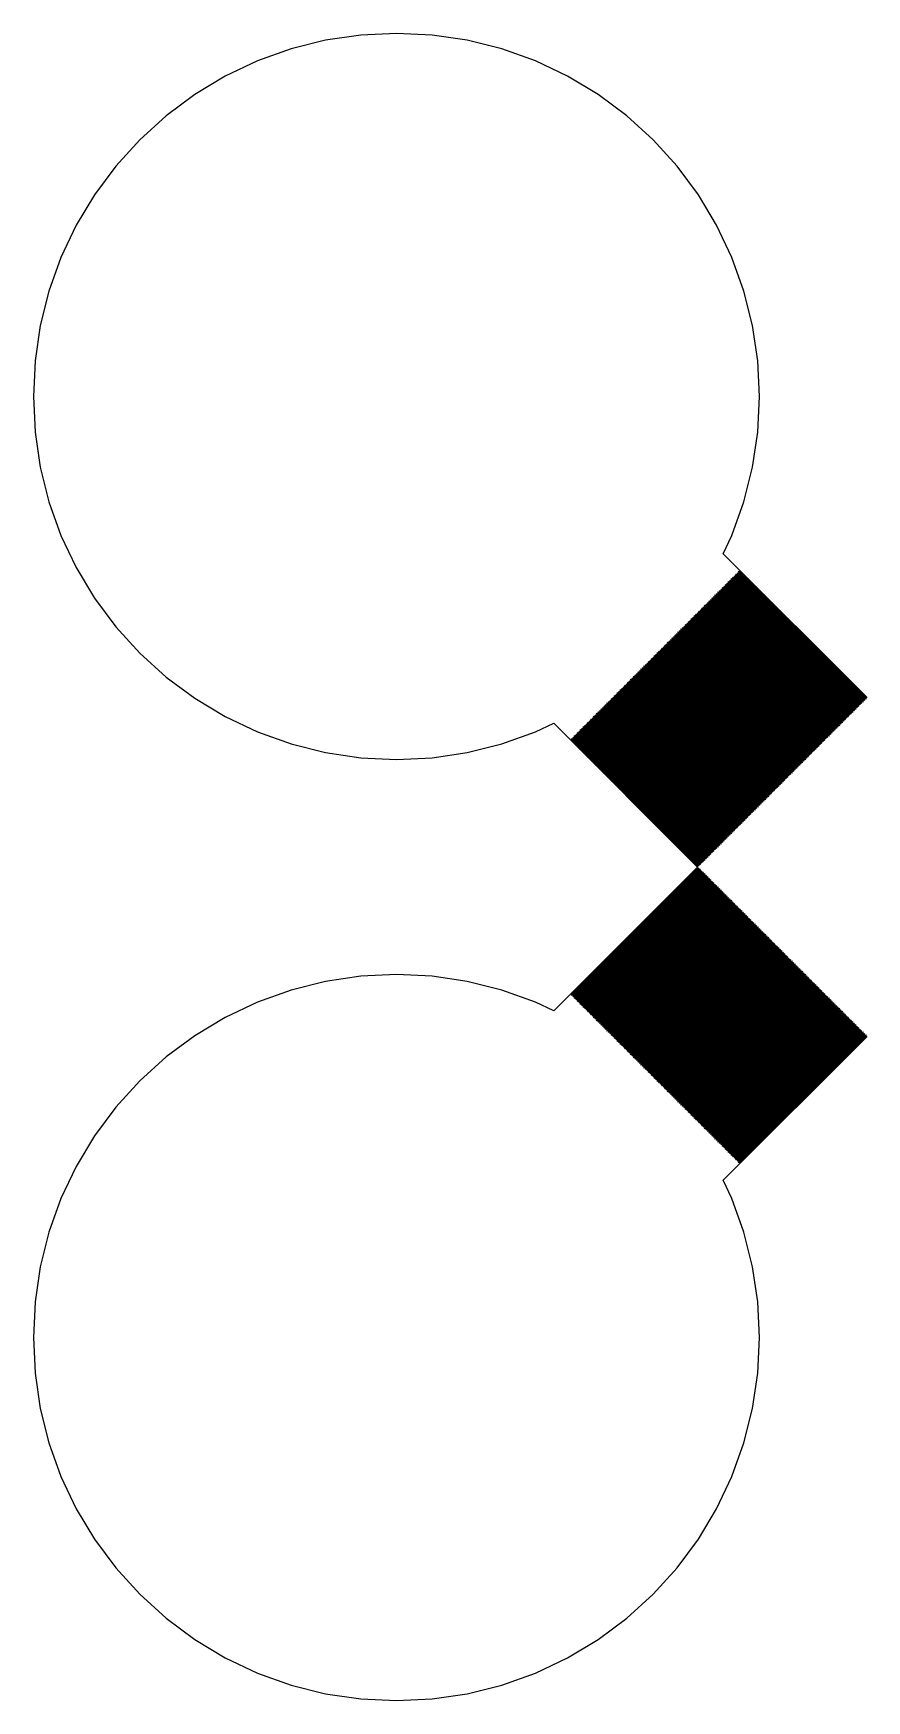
# Model space of a CAD drawing. Extents: x 1 to 107, y 1 to 71.
# Drawn here: x 19.03 to 27, y 19.03 to 34.97 of the extents above; entities that cross this region are included whole.
import ezdxf

# ---------------------------------------------------------------- set-up
doc = ezdxf.new("R2010")
doc.units = 0

msp = doc.modelspace()

# ---------------------------------------------------------------- linework, layer by layer
for p, q in [((21.8258, 34.9005), (21.4955, 34.8178)), ((22.1627, 34.9505), (21.8258, 34.9005)), ((22.5028, 34.9672), (22.1627, 34.9505)), ((22.8429, 34.9505), (22.5028, 34.9672)), ((23.1797, 34.9005), (22.8429, 34.9505)), ((23.5101, 34.8178), (23.1797, 34.9005)), ((21.4955, 34.8178), (21.1749, 34.703)), ((23.8307, 34.703), (23.5101, 34.8178)), ((21.1749, 34.703), (20.8671, 34.5574)), ((24.1385, 34.5574), (23.8307, 34.703)), ((20.8671, 34.5574), (20.575, 34.3824)), ((24.4306, 34.3824), (24.1385, 34.5574)), ((20.575, 34.3824), (20.3015, 34.1795)), ((24.7041, 34.1795), (24.4306, 34.3824)), ((20.3015, 34.1795), (20.0491, 33.9508)), ((24.9565, 33.9508), (24.7041, 34.1795)), ((20.0491, 33.9508), (19.8204, 33.6985)), ((25.1851, 33.6985), (24.9565, 33.9508)), ((19.8204, 33.6985), (19.6176, 33.425)), ((25.388, 33.425), (25.1851, 33.6985)), ((19.6176, 33.425), (19.4425, 33.1329)), ((25.563, 33.1329), (25.388, 33.425)), ((19.4425, 33.1329), (19.2969, 32.8251)), ((25.7087, 32.8251), (25.563, 33.1329)), ((19.2969, 32.8251), (19.1822, 32.5045)), ((25.8234, 32.5045), (25.7087, 32.8251)), ((19.1822, 32.5045), (19.0995, 32.1741)), ((25.9061, 32.1741), (25.8234, 32.5045)), ((19.0995, 32.1741), (19.0495, 31.8373)), ((25.9561, 31.8373), (25.9061, 32.1741)), ((19.0495, 31.8373), (19.0328, 31.4972)), ((25.9728, 31.4972), (25.9561, 31.8373)), ((19.0328, 31.4972), (19.0495, 31.1571)), ((25.9561, 31.1571), (25.9728, 31.4972)), ((19.0495, 31.1571), (19.0995, 30.8202)), ((25.9061, 30.8202), (25.9561, 31.1571)), ((19.0995, 30.8202), (19.1822, 30.4899)), ((25.8234, 30.4899), (25.9061, 30.8202)), ((19.1822, 30.4899), (19.297, 30.1693)), ((25.7087, 30.1693), (25.8234, 30.4899)), ((19.297, 30.1693), (19.4425, 29.8615)), ((25.6256, 29.9937), (25.7087, 30.1693)), ((27, 28.6192), (25.6256, 29.9937)), ((19.4425, 29.8615), (19.6176, 29.5694)), ((25.7435, 29.7909), (25.7505, 29.798)), ((25.7505, 29.798), (26.9646, 28.5839)), ((25.7576, 29.8051), (25.7647, 29.8121)), ((26.9717, 28.591), (25.7576, 29.8051)), ((25.7647, 29.8121), (26.9788, 28.598)), ((25.7717, 29.8192), (25.7788, 29.8263)), ((26.9859, 28.6051), (25.7717, 29.8192)), ((25.7788, 29.8263), (26.9929, 28.6122)), ((25.5879, 29.6354), (25.595, 29.6425)), ((25.595, 29.6425), (26.8091, 28.4283)), ((25.602, 29.6495), (25.6091, 29.6566)), ((26.8161, 28.4354), (25.602, 29.6495)), ((25.6091, 29.6566), (26.8232, 28.4425)), ((25.6162, 29.6637), (25.6232, 29.6707)), ((26.8303, 28.4496), (25.6162, 29.6637)), ((25.6232, 29.6707), (26.8374, 28.4566)), ((25.6303, 29.6778), (25.6374, 29.6849)), ((26.8444, 28.4637), (25.6303, 29.6778)), ((25.6374, 29.6849), (26.8515, 28.4708)), ((25.6445, 29.6919), (25.6515, 29.699)), ((26.8586, 28.4778), (25.6445, 29.6919)), ((25.6515, 29.699), (26.8656, 28.4849)), ((25.6586, 29.7061), (25.6657, 29.7132)), ((26.8727, 28.492), (25.6586, 29.7061)), ((25.6657, 29.7132), (26.8798, 28.499)), ((25.6727, 29.7202), (25.6798, 29.7273)), ((26.8869, 28.5061), (25.6727, 29.7202)), ((25.6798, 29.7273), (26.8939, 28.5132)), ((25.6869, 29.7344), (25.694, 29.7414)), ((26.901, 28.5203), (25.6869, 29.7344)), ((25.694, 29.7414), (26.9081, 28.5273)), ((25.701, 29.7485), (25.7081, 29.7556)), ((26.9151, 28.5344), (25.701, 29.7485)), ((25.7081, 29.7556), (26.9222, 28.5415)), ((25.7152, 29.7626), (25.7222, 29.7697)), ((26.9293, 28.5486), (25.7152, 29.7626)), ((25.7222, 29.7697), (26.9364, 28.5556)), ((25.7293, 29.7768), (25.7364, 29.7839)), ((26.9434, 28.5627), (25.7293, 29.7768)), ((25.7364, 29.7839), (26.9505, 28.5698)), ((26.9576, 28.5768), (25.7435, 29.7909)), ((19.6176, 29.5694), (19.8204, 29.2959)), ((25.4323, 29.4798), (25.4394, 29.4869)), ((26.6464, 28.2657), (25.4323, 29.4798)), ((25.4394, 29.4869), (26.6535, 28.2728)), ((25.4465, 29.494), (25.4535, 29.501)), ((26.6606, 28.2798), (25.4465, 29.494)), ((25.4535, 29.501), (26.6676, 28.2869)), ((25.4606, 29.5081), (25.4677, 29.5152)), ((26.6747, 28.294), (25.4606, 29.5081)), ((25.4677, 29.5152), (26.6818, 28.3011)), ((25.4747, 29.5222), (25.4818, 29.5293)), ((26.6889, 28.3081), (25.4747, 29.5222)), ((25.4818, 29.5293), (26.6959, 28.3152)), ((25.4889, 29.5364), (25.496, 29.5434)), ((26.703, 28.3223), (25.4889, 29.5364)), ((25.496, 29.5434), (26.7101, 28.3293)), ((25.5031, 29.5505), (25.5101, 29.5576)), ((26.7171, 28.3364), (25.5031, 29.5505)), ((25.5101, 29.5576), (26.7242, 28.3435)), ((25.5172, 29.5647), (25.5243, 29.5717)), ((26.7313, 28.3506), (25.5172, 29.5647)), ((25.5243, 29.5717), (26.7384, 28.3576)), ((25.5313, 29.5788), (25.5384, 29.5859)), ((26.7454, 28.3647), (25.5313, 29.5788)), ((25.5384, 29.5859), (26.7525, 28.3718)), ((25.5455, 29.5929), (25.5525, 29.6)), ((26.7596, 28.3788), (25.5455, 29.5929)), ((25.5525, 29.6), (26.7666, 28.3859)), ((25.5596, 29.6071), (25.5667, 29.6142)), ((26.7737, 28.393), (25.5596, 29.6071)), ((25.5667, 29.6142), (26.7808, 28.4001)), ((25.5737, 29.6212), (25.5808, 29.6283)), ((26.7879, 28.4071), (25.5737, 29.6212)), ((25.5808, 29.6283), (26.7949, 28.4142)), ((26.802, 28.4213), (25.5879, 29.6354)), ((25.2768, 29.3242), (25.2838, 29.3313)), ((26.4909, 28.1101), (25.2768, 29.3242)), ((25.2838, 29.3313), (26.498, 28.1172)), ((25.2909, 29.3384), (25.298, 29.3455)), ((26.505, 28.1243), (25.2909, 29.3384)), ((25.298, 29.3455), (26.5121, 28.1313)), ((25.3051, 29.3525), (25.3121, 29.3596)), ((26.5192, 28.1384), (25.3051, 29.3525)), ((25.3121, 29.3596), (26.5262, 28.1455)), ((25.3192, 29.3667), (25.3263, 29.3737)), ((26.5333, 28.1526), (25.3192, 29.3667)), ((25.3263, 29.3737), (26.5404, 28.1596)), ((25.3333, 29.3808), (25.3404, 29.3879)), ((26.5474, 28.1667), (25.3333, 29.3808)), ((25.3404, 29.3879), (26.5545, 28.1738)), ((25.3475, 29.395), (25.3546, 29.402)), ((26.5616, 28.1808), (25.3475, 29.395)), ((25.3546, 29.402), (26.5686, 28.1879)), ((25.3616, 29.4091), (25.3687, 29.4162)), ((26.5757, 28.195), (25.3616, 29.4091)), ((25.3687, 29.4162), (26.5828, 28.2021)), ((25.3758, 29.4232), (25.3828, 29.4303)), ((26.5899, 28.2091), (25.3758, 29.4232)), ((25.3828, 29.4303), (26.597, 28.2162)), ((25.3899, 29.4374), (25.397, 29.4444)), ((26.604, 28.2233), (25.3899, 29.4374)), ((25.397, 29.4444), (26.6111, 28.2303)), ((25.4041, 29.4515), (25.4111, 29.4586)), ((26.6182, 28.2374), (25.4041, 29.4515)), ((25.4111, 29.4586), (26.6252, 28.2445)), ((25.4182, 29.4657), (25.4253, 29.4727)), ((26.6323, 28.2516), (25.4182, 29.4657)), ((25.4253, 29.4727), (26.6394, 28.2586)), ((19.8204, 29.2959), (20.0491, 29.0435)), ((25.1071, 29.1545), (25.1141, 29.1616)), ((25.1141, 29.1616), (26.3282, 27.9475)), ((25.1212, 29.1687), (25.1283, 29.1758)), ((26.3353, 27.9546), (25.1212, 29.1687)), ((25.1283, 29.1758), (26.3424, 27.9617)), ((25.1353, 29.1828), (25.1424, 29.1899)), ((26.3495, 27.9687), (25.1353, 29.1828)), ((25.1424, 29.1899), (26.3565, 27.9758)), ((25.1495, 29.197), (25.1566, 29.204)), ((26.3636, 27.9829), (25.1495, 29.197)), ((25.1566, 29.204), (26.3707, 27.9899)), ((25.1636, 29.2111), (25.1707, 29.2182)), ((26.3777, 27.997), (25.1636, 29.2111)), ((25.1707, 29.2182), (26.3848, 28.0041)), ((25.1778, 29.2253), (25.1848, 29.2323)), ((26.3919, 28.0111), (25.1778, 29.2253)), ((25.1848, 29.2323), (26.399, 28.0182)), ((25.1919, 29.2394), (25.199, 29.2465)), ((26.406, 28.0253), (25.1919, 29.2394)), ((25.199, 29.2465), (26.4131, 28.0323)), ((25.2061, 29.2535), (25.2131, 29.2606)), ((26.4202, 28.0394), (25.2061, 29.2535)), ((25.2131, 29.2606), (26.4272, 28.0465)), ((25.2202, 29.2677), (25.2273, 29.2747)), ((26.4343, 28.0536), (25.2202, 29.2677)), ((25.2273, 29.2747), (26.4414, 28.0606)), ((25.2343, 29.2818), (25.2414, 29.2889)), ((26.4485, 28.0677), (25.2343, 29.2818)), ((25.2414, 29.2889), (26.4555, 28.0748)), ((25.2485, 29.296), (25.2556, 29.303)), ((26.4626, 28.0818), (25.2485, 29.296)), ((25.2556, 29.303), (26.4697, 28.0889)), ((25.2626, 29.3101), (25.2697, 29.3172)), ((26.4767, 28.096), (25.2626, 29.3101)), ((25.2697, 29.3172), (26.4838, 28.1031)), ((20.0491, 29.0435), (20.3015, 28.8148)), ((24.9515, 28.999), (24.9586, 29.0061)), ((24.9586, 29.0061), (26.1727, 27.7919)), ((24.9657, 29.0131), (24.9727, 29.0202)), ((26.1798, 27.799), (24.9657, 29.0131)), ((24.9727, 29.0202), (26.1868, 27.8061)), ((24.9798, 29.0273), (24.9869, 29.0343)), ((26.1939, 27.8132), (24.9798, 29.0273)), ((24.9869, 29.0343), (26.201, 27.8202)), ((24.9939, 29.0414), (25.001, 29.0485)), ((26.208, 27.8273), (24.9939, 29.0414)), ((25.001, 29.0485), (26.2151, 27.8344)), ((25.0081, 29.0556), (25.0151, 29.0626)), ((26.2222, 27.8414), (25.0081, 29.0556)), ((25.0151, 29.0626), (26.2292, 27.8485)), ((25.0222, 29.0697), (25.0293, 29.0768)), ((26.2363, 27.8556), (25.0222, 29.0697)), ((25.0293, 29.0768), (26.2434, 27.8627)), ((25.0363, 29.0838), (25.0434, 29.0909)), ((26.2505, 27.8697), (25.0363, 29.0838)), ((25.0434, 29.0909), (26.2575, 27.8768)), ((25.0505, 29.098), (25.0576, 29.105)), ((26.2646, 27.8839), (25.0505, 29.098)), ((25.0576, 29.105), (26.2717, 27.8909)), ((25.0646, 29.1121), (25.0717, 29.1192)), ((26.2787, 27.898), (25.0646, 29.1121)), ((25.0717, 29.1192), (26.2858, 27.9051)), ((25.0788, 29.1263), (25.0859, 29.1333)), ((26.2929, 27.9121), (25.0788, 29.1263)), ((25.0859, 29.1333), (26.3, 27.9192)), ((25.0929, 29.1404), (25.1, 29.1475)), ((26.307, 27.9263), (25.0929, 29.1404)), ((25.1, 29.1475), (26.3141, 27.9333)), ((26.3212, 27.9404), (25.1071, 29.1545)), ((24.7959, 28.8434), (24.803, 28.8505)), ((26.0101, 27.6293), (24.7959, 28.8434)), ((24.803, 28.8505), (26.0171, 27.6364)), ((24.8101, 28.8576), (24.8172, 28.8646)), ((26.0242, 27.6435), (24.8101, 28.8576)), ((24.8172, 28.8646), (26.0313, 27.6505)), ((24.8242, 28.8717), (24.8313, 28.8788)), ((26.0383, 27.6576), (24.8242, 28.8717)), ((24.8313, 28.8788), (26.0454, 27.6647)), ((24.8384, 28.8858), (24.8454, 28.8929)), ((26.0525, 27.6717), (24.8384, 28.8858)), ((24.8454, 28.8929), (26.0596, 27.6788)), ((24.8525, 28.9), (24.8596, 28.9071)), ((26.0666, 27.6859), (24.8525, 28.9)), ((24.8596, 28.9071), (26.0737, 27.6929)), ((24.8667, 28.9141), (24.8737, 28.9212)), ((26.0808, 27.7), (24.8667, 28.9141)), ((24.8737, 28.9212), (26.0878, 27.7071)), ((24.8808, 28.9283), (24.8879, 28.9353)), ((26.0949, 27.7142), (24.8808, 28.9283)), ((24.8879, 28.9353), (26.102, 27.7212)), ((24.8949, 28.9424), (24.902, 28.9495)), ((26.1091, 27.7283), (24.8949, 28.9424)), ((24.902, 28.9495), (26.1161, 27.7354)), ((24.9091, 28.9566), (24.9162, 28.9636)), ((26.1232, 27.7425), (24.9091, 28.9566)), ((24.9162, 28.9636), (26.1303, 27.7495)), ((24.9232, 28.9707), (24.9303, 28.9778)), ((26.1373, 27.7566), (24.9232, 28.9707)), ((24.9303, 28.9778), (26.1444, 27.7637)), ((24.9374, 28.9848), (24.9444, 28.9919)), ((26.1515, 27.7707), (24.9374, 28.9848)), ((24.9444, 28.9919), (26.1585, 27.7778)), ((26.1656, 27.7849), (24.9515, 28.999)), ((20.3015, 28.8148), (20.575, 28.612)), ((24.6404, 28.6879), (24.6474, 28.6949)), ((25.8545, 27.4738), (24.6404, 28.6879)), ((24.6474, 28.6949), (25.8616, 27.4808)), ((24.6545, 28.702), (24.6616, 28.7091)), ((25.8686, 27.4879), (24.6545, 28.702)), ((24.6616, 28.7091), (25.8757, 27.495)), ((24.6687, 28.7161), (24.6757, 28.7232)), ((25.8828, 27.502), (24.6687, 28.7161)), ((24.6757, 28.7232), (25.8898, 27.5091)), ((24.6828, 28.7303), (24.6899, 28.7374)), ((25.8969, 27.5162), (24.6828, 28.7303)), ((24.6899, 28.7374), (25.904, 27.5232)), ((24.697, 28.7444), (24.704, 28.7515)), ((25.9111, 27.5303), (24.697, 28.7444)), ((24.704, 28.7515), (25.9181, 27.5374)), ((24.7111, 28.7586), (24.7182, 28.7656)), ((25.9252, 27.5445), (24.7111, 28.7586)), ((24.7182, 28.7656), (25.9323, 27.5515)), ((24.7252, 28.7727), (24.7323, 28.7798)), ((25.9393, 27.5586), (24.7252, 28.7727)), ((24.7323, 28.7798), (25.9464, 27.5657)), ((24.7394, 28.7868), (24.7464, 28.7939)), ((25.9535, 27.5728), (24.7394, 28.7868)), ((24.7464, 28.7939), (25.9606, 27.5798)), ((24.7535, 28.801), (24.7606, 28.8081)), ((25.9676, 27.5869), (24.7535, 28.801)), ((24.7606, 28.8081), (25.9747, 27.594)), ((24.7677, 28.8151), (24.7747, 28.8222)), ((25.9818, 27.601), (24.7677, 28.8151)), ((24.7747, 28.8222), (25.9888, 27.6081)), ((24.7818, 28.8293), (24.7889, 28.8363)), ((25.9959, 27.6152), (24.7818, 28.8293)), ((24.7889, 28.8363), (26.003, 27.6222)), ((20.575, 28.612), (20.8671, 28.4369)), ((24.4707, 28.5182), (24.4778, 28.5252)), ((24.4778, 28.5252), (25.6919, 27.3111)), ((24.4848, 28.5323), (24.4919, 28.5394)), ((25.6989, 27.3182), (24.4848, 28.5323)), ((24.4919, 28.5394), (25.706, 27.3253)), ((24.499, 28.5464), (24.506, 28.5535)), ((25.7131, 27.3323), (24.499, 28.5464)), ((24.506, 28.5535), (25.7201, 27.3394)), ((24.5131, 28.5606), (24.5202, 28.5677)), ((25.7272, 27.3465), (24.5131, 28.5606)), ((24.5202, 28.5677), (25.7343, 27.3535)), ((24.5272, 28.5747), (24.5343, 28.5818)), ((25.7413, 27.3606), (24.5272, 28.5747)), ((24.5343, 28.5818), (25.7484, 27.3677)), ((24.5414, 28.5889), (24.5485, 28.5959)), ((25.7555, 27.3748), (24.5414, 28.5889)), ((24.5485, 28.5959), (25.7626, 27.3818)), ((24.5555, 28.603), (24.5626, 28.6101)), ((25.7696, 27.3889), (24.5555, 28.603)), ((24.5626, 28.6101), (25.7767, 27.396)), ((24.5697, 28.6171), (24.5768, 28.6242)), ((25.7838, 27.403), (24.5697, 28.6171)), ((24.5768, 28.6242), (25.7909, 27.4101)), ((24.5838, 28.6313), (24.5909, 28.6384)), ((25.7979, 27.4172), (24.5838, 28.6313)), ((24.5909, 28.6384), (25.805, 27.4243)), ((24.598, 28.6454), (24.605, 28.6525)), ((25.8121, 27.4313), (24.598, 28.6454)), ((24.605, 28.6525), (25.8191, 27.4384)), ((24.6121, 28.6596), (24.6192, 28.6667)), ((25.8262, 27.4455), (24.6121, 28.6596)), ((24.6192, 28.6667), (25.8333, 27.4525)), ((24.6262, 28.6737), (24.6333, 28.6808)), ((25.8403, 27.4596), (24.6262, 28.6737)), ((24.6333, 28.6808), (25.8474, 27.4667)), ((26.9081, 28.5273), (26.901, 28.5203)), ((26.9222, 28.5415), (26.9151, 28.5344)), ((26.9364, 28.5556), (26.9293, 28.5486)), ((26.9505, 28.5698), (26.9434, 28.5627)), ((26.9646, 28.5839), (26.9576, 28.5768)), ((26.9788, 28.598), (26.9717, 28.591)), ((26.9929, 28.6122), (26.9859, 28.6051)), ((20.8671, 28.4369), (21.1749, 28.2913)), ((23.8307, 28.2913), (24.0063, 28.3744)), ((24.0063, 28.3744), (25.3807, 27)), ((24.3151, 28.3626), (24.3222, 28.3697)), ((24.3222, 28.3697), (25.5363, 27.1556)), ((24.3293, 28.3767), (24.3363, 28.3838)), ((25.5434, 27.1626), (24.3293, 28.3767)), ((24.3363, 28.3838), (25.5504, 27.1697)), ((24.3434, 28.3909), (24.3505, 28.3979)), ((25.5575, 27.1768), (24.3434, 28.3909)), ((24.3505, 28.3979), (25.5646, 27.1838)), ((24.3575, 28.405), (24.3646, 28.4121)), ((25.5716, 27.1909), (24.3575, 28.405)), ((24.3646, 28.4121), (25.5787, 27.198)), ((24.3717, 28.4192), (24.3788, 28.4262)), ((25.5858, 27.205), (24.3717, 28.4192)), ((24.3788, 28.4262), (25.5929, 27.2121)), ((24.3858, 28.4333), (24.3929, 28.4404)), ((25.5999, 27.2192), (24.3858, 28.4333)), ((24.3929, 28.4404), (25.607, 27.2263)), ((24.4, 28.4474), (24.407, 28.4545)), ((25.6141, 27.2333), (24.4, 28.4474)), ((24.407, 28.4545), (25.6211, 27.2404)), ((24.4141, 28.4616), (24.4212, 28.4687)), ((25.6282, 27.2475), (24.4141, 28.4616)), ((24.4212, 28.4687), (25.6353, 27.2545)), ((24.4283, 28.4757), (24.4353, 28.4828)), ((25.6424, 27.2616), (24.4283, 28.4757)), ((24.4353, 28.4828), (25.6494, 27.2687)), ((24.4424, 28.4899), (24.4495, 28.4969)), ((25.6565, 27.2758), (24.4424, 28.4899)), ((24.4495, 28.4969), (25.6636, 27.2828)), ((24.4565, 28.504), (24.4636, 28.5111)), ((25.6707, 27.2899), (24.4565, 28.504)), ((24.4636, 28.5111), (25.6777, 27.297)), ((25.6848, 27.304), (24.4707, 28.5182)), ((26.7525, 28.3718), (26.7454, 28.3647)), ((26.7666, 28.3859), (26.7596, 28.3788)), ((26.7808, 28.4001), (26.7737, 28.393)), ((26.7949, 28.4142), (26.7879, 28.4071)), ((26.8091, 28.4283), (26.802, 28.4213)), ((26.8232, 28.4425), (26.8161, 28.4354)), ((26.8374, 28.4566), (26.8303, 28.4496)), ((26.8515, 28.4708), (26.8444, 28.4637)), ((26.8656, 28.4849), (26.8586, 28.4778)), ((26.8798, 28.499), (26.8727, 28.492)), ((26.8939, 28.5132), (26.8869, 28.5061)), ((21.1749, 28.2913), (21.4955, 28.1766)), ((23.5101, 28.1766), (23.8307, 28.2913)), ((24.1737, 28.2212), (24.1808, 28.2282)), ((25.3878, 27.0071), (24.1737, 28.2212)), ((24.1808, 28.2282), (25.3949, 27.0141)), ((24.1878, 28.2353), (24.1949, 28.2424)), ((25.4019, 27.0212), (24.1878, 28.2353)), ((24.1949, 28.2424), (25.409, 27.0283)), ((24.202, 28.2495), (24.209, 28.2565)), ((25.4161, 27.0354), (24.202, 28.2495)), ((24.209, 28.2565), (25.4232, 27.0424)), ((24.2161, 28.2636), (24.2232, 28.2707)), ((25.4302, 27.0495), (24.2161, 28.2636)), ((24.2232, 28.2707), (25.4373, 27.0566)), ((24.2303, 28.2777), (24.2373, 28.2848)), ((25.4444, 27.0636), (24.2303, 28.2777)), ((24.2373, 28.2848), (25.4514, 27.0707)), ((24.2444, 28.2919), (24.2515, 28.299)), ((25.4585, 27.0778), (24.2444, 28.2919)), ((24.2515, 28.299), (25.4656, 27.0848)), ((24.2585, 28.306), (24.2656, 28.3131)), ((25.4727, 27.0919), (24.2585, 28.306)), ((24.2656, 28.3131), (25.4797, 27.099)), ((24.2727, 28.3202), (24.2798, 28.3272)), ((25.4868, 27.106), (24.2727, 28.3202)), ((24.2798, 28.3272), (25.4939, 27.1131)), ((24.2868, 28.3343), (24.2939, 28.3414)), ((25.5009, 27.1202), (24.2868, 28.3343)), ((24.2939, 28.3414), (25.508, 27.1273)), ((24.301, 28.3484), (24.308, 28.3555)), ((25.5151, 27.1343), (24.301, 28.3484)), ((24.308, 28.3555), (25.5222, 27.1414)), ((25.5292, 27.1485), (24.3151, 28.3626)), ((26.597, 28.2162), (26.5899, 28.2091)), ((26.6111, 28.2303), (26.604, 28.2233)), ((26.6252, 28.2445), (26.6182, 28.2374)), ((26.6394, 28.2586), (26.6323, 28.2516)), ((26.6535, 28.2728), (26.6464, 28.2657)), ((26.6676, 28.2869), (26.6606, 28.2798)), ((26.6818, 28.3011), (26.6747, 28.294)), ((26.6959, 28.3152), (26.6889, 28.3081)), ((26.7101, 28.3293), (26.703, 28.3223)), ((26.7242, 28.3435), (26.7171, 28.3364)), ((26.7384, 28.3576), (26.7313, 28.3506)), ((21.4955, 28.1766), (21.8258, 28.0939)), ((21.8258, 28.0939), (22.1627, 28.0439)), ((22.8429, 28.0439), (23.1798, 28.0939)), ((23.1798, 28.0939), (23.5101, 28.1766)), ((26.4272, 28.0465), (26.4202, 28.0394)), ((26.4414, 28.0606), (26.4343, 28.0536)), ((26.4555, 28.0748), (26.4485, 28.0677)), ((26.4697, 28.0889), (26.4626, 28.0818)), ((26.4838, 28.1031), (26.4767, 28.096)), ((26.498, 28.1172), (26.4909, 28.1101)), ((26.5121, 28.1313), (26.505, 28.1243)), ((26.5262, 28.1455), (26.5192, 28.1384)), ((26.5404, 28.1596), (26.5333, 28.1526)), ((26.5545, 28.1738), (26.5474, 28.1667)), ((26.5686, 28.1879), (26.5616, 28.1808)), ((26.5828, 28.2021), (26.5757, 28.195)), ((22.1627, 28.0439), (22.5028, 28.0272)), ((22.5028, 28.0272), (22.8429, 28.0439)), ((26.2717, 27.8909), (26.2646, 27.8839)), ((26.2858, 27.9051), (26.2787, 27.898)), ((26.3, 27.9192), (26.2929, 27.9121)), ((26.3141, 27.9333), (26.307, 27.9263)), ((26.3282, 27.9475), (26.3212, 27.9404)), ((26.3424, 27.9617), (26.3353, 27.9546)), ((26.3565, 27.9758), (26.3495, 27.9687)), ((26.3707, 27.9899), (26.3636, 27.9829)), ((26.3848, 28.0041), (26.3777, 27.997)), ((26.399, 28.0182), (26.3919, 28.0111)), ((26.4131, 28.0323), (26.406, 28.0253)), ((26.1161, 27.7354), (26.1091, 27.7283)), ((26.1303, 27.7495), (26.1232, 27.7425)), ((26.1444, 27.7637), (26.1373, 27.7566)), ((26.1585, 27.7778), (26.1515, 27.7707)), ((26.1727, 27.7919), (26.1656, 27.7849)), ((26.1868, 27.8061), (26.1798, 27.799)), ((26.201, 27.8202), (26.1939, 27.8132)), ((26.2151, 27.8344), (26.208, 27.8273)), ((26.2292, 27.8485), (26.2222, 27.8414)), ((26.2434, 27.8627), (26.2363, 27.8556)), ((26.2575, 27.8768), (26.2505, 27.8697)), ((25.9606, 27.5798), (25.9535, 27.5728)), ((25.9747, 27.594), (25.9676, 27.5869)), ((25.9888, 27.6081), (25.9818, 27.601)), ((26.003, 27.6222), (25.9959, 27.6152)), ((26.0171, 27.6364), (26.0101, 27.6293)), ((26.0313, 27.6505), (26.0242, 27.6435)), ((26.0454, 27.6647), (26.0383, 27.6576)), ((26.0596, 27.6788), (26.0525, 27.6717)), ((26.0737, 27.6929), (26.0666, 27.6859)), ((26.0878, 27.7071), (26.0808, 27.7)), ((26.102, 27.7212), (26.0949, 27.7142)), ((25.7909, 27.4101), (25.7838, 27.403)), ((25.805, 27.4243), (25.7979, 27.4172)), ((25.8191, 27.4384), (25.8121, 27.4313)), ((25.8333, 27.4525), (25.8262, 27.4455)), ((25.8474, 27.4667), (25.8403, 27.4596)), ((25.8616, 27.4808), (25.8545, 27.4738)), ((25.8757, 27.495), (25.8686, 27.4879)), ((25.8898, 27.5091), (25.8828, 27.502)), ((25.904, 27.5232), (25.8969, 27.5162)), ((25.9181, 27.5374), (25.9111, 27.5303)), ((25.9323, 27.5515), (25.9252, 27.5445)), ((25.9464, 27.5657), (25.9393, 27.5586)), ((25.6353, 27.2545), (25.6282, 27.2475)), ((25.6494, 27.2687), (25.6424, 27.2616)), ((25.6636, 27.2828), (25.6565, 27.2758)), ((25.6777, 27.297), (25.6707, 27.2899)), ((25.6919, 27.3111), (25.6848, 27.304)), ((25.706, 27.3253), (25.6989, 27.3182)), ((25.7201, 27.3394), (25.7131, 27.3323)), ((25.7343, 27.3535), (25.7272, 27.3465)), ((25.7484, 27.3677), (25.7413, 27.3606)), ((25.7626, 27.3818), (25.7555, 27.3748)), ((25.7767, 27.396), (25.7696, 27.3889)), ((25.4797, 27.099), (25.4727, 27.0919)), ((25.4939, 27.1131), (25.4868, 27.106)), ((25.508, 27.1273), (25.5009, 27.1202)), ((25.5222, 27.1414), (25.5151, 27.1343)), ((25.5363, 27.1556), (25.5292, 27.1485)), ((25.5504, 27.1697), (25.5434, 27.1626)), ((25.5646, 27.1838), (25.5575, 27.1768)), ((25.5787, 27.198), (25.5716, 27.1909)), ((25.5929, 27.2121), (25.5858, 27.205)), ((25.607, 27.2263), (25.5999, 27.2192)), ((25.6211, 27.2404), (25.6141, 27.2333)), ((25.3807, 27), (24.0063, 25.6256)), ((24.1737, 25.7788), (25.3878, 26.9929)), ((25.3949, 26.9859), (24.1808, 25.7717)), ((24.1878, 25.7647), (25.4019, 26.9788)), ((25.409, 26.9717), (24.1949, 25.7576)), ((24.202, 25.7505), (25.4161, 26.9646)), ((25.4232, 26.9576), (24.209, 25.7435)), ((24.2161, 25.7364), (25.4302, 26.9505)), ((25.4373, 26.9434), (24.2232, 25.7293)), ((24.2303, 25.7222), (25.4444, 26.9364)), ((25.4514, 26.9293), (24.2373, 25.7152)), ((25.3949, 27.0141), (25.3878, 27.0071)), ((25.3878, 26.9929), (25.3949, 26.9859)), ((25.409, 27.0283), (25.4019, 27.0212)), ((25.4019, 26.9788), (25.409, 26.9717)), ((25.4232, 27.0424), (25.4161, 27.0354)), ((25.4161, 26.9646), (25.4232, 26.9576)), ((25.4373, 27.0566), (25.4302, 27.0495)), ((25.4302, 26.9505), (25.4373, 26.9434)), ((25.4514, 27.0707), (25.4444, 27.0636)), ((25.4444, 26.9364), (25.4514, 26.9293)), ((25.4656, 27.0848), (25.4585, 27.0778)), ((24.2444, 25.7081), (25.4585, 26.9222)), ((25.4656, 26.9151), (24.2515, 25.701)), ((24.2585, 25.694), (25.4727, 26.9081)), ((25.4797, 26.901), (24.2656, 25.6869)), ((24.2727, 25.6798), (25.4868, 26.8939)), ((25.4939, 26.8869), (24.2798, 25.6727)), ((24.2868, 25.6657), (25.5009, 26.8798)), ((25.508, 26.8727), (24.2939, 25.6586)), ((24.301, 25.6515), (25.5151, 26.8656)), ((25.5222, 26.8586), (24.308, 25.6445)), ((24.3151, 25.6374), (25.5292, 26.8515)), ((25.5363, 26.8444), (24.3222, 25.6303)), ((24.3293, 25.6232), (25.5434, 26.8374)), ((25.5504, 26.8303), (24.3363, 25.6162)), ((24.3434, 25.6091), (25.5575, 26.8232)), ((25.5646, 26.8161), (24.3505, 25.602)), ((24.3575, 25.595), (25.5716, 26.8091)), ((25.5787, 26.802), (24.3646, 25.5879)), ((24.3717, 25.5808), (25.5858, 26.7949)), ((25.5929, 26.7879), (24.3788, 25.5737)), ((24.3858, 25.5667), (25.5999, 26.7808)), ((25.607, 26.7737), (24.3929, 25.5596)), ((25.4585, 26.9222), (25.4656, 26.9151)), ((25.4727, 26.9081), (25.4797, 26.901)), ((25.4868, 26.8939), (25.4939, 26.8869)), ((25.5009, 26.8798), (25.508, 26.8727)), ((25.5151, 26.8656), (25.5222, 26.8586)), ((25.5292, 26.8515), (25.5363, 26.8444)), ((25.5434, 26.8374), (25.5504, 26.8303)), ((25.5575, 26.8232), (25.5646, 26.8161)), ((25.5716, 26.8091), (25.5787, 26.802)), ((25.5858, 26.7949), (25.5929, 26.7879)), ((25.5999, 26.7808), (25.607, 26.7737)), ((24.4, 25.5525), (25.6141, 26.7666)), ((25.6211, 26.7596), (24.407, 25.5455)), ((24.4141, 25.5384), (25.6282, 26.7525)), ((25.6353, 26.7454), (24.4212, 25.5313)), ((24.4283, 25.5243), (25.6424, 26.7384)), ((25.6494, 26.7313), (24.4353, 25.5172)), ((24.4424, 25.5101), (25.6565, 26.7242)), ((25.6636, 26.7171), (24.4495, 25.5031)), ((24.4565, 25.496), (25.6707, 26.7101)), ((25.6777, 26.703), (24.4636, 25.4889)), ((24.4707, 25.4818), (25.6848, 26.6959)), ((25.6919, 26.6889), (24.4778, 25.4747)), ((24.4848, 25.4677), (25.6989, 26.6818)), ((25.706, 26.6747), (24.4919, 25.4606)), ((24.499, 25.4535), (25.7131, 26.6676)), ((25.7201, 26.6606), (24.506, 25.4465)), ((24.5131, 25.4394), (25.7272, 26.6535)), ((25.7343, 26.6464), (24.5202, 25.4323)), ((24.5272, 25.4253), (25.7413, 26.6394)), ((25.7484, 26.6323), (24.5343, 25.4182)), ((24.5414, 25.4111), (25.7555, 26.6252)), ((25.7626, 26.6182), (24.5485, 25.4041)), ((24.5555, 25.397), (25.7696, 26.6111)), ((25.6141, 26.7666), (25.6211, 26.7596)), ((25.6282, 26.7525), (25.6353, 26.7454)), ((25.6424, 26.7384), (25.6494, 26.7313)), ((25.6565, 26.7242), (25.6636, 26.7171)), ((25.6707, 26.7101), (25.6777, 26.703)), ((25.6848, 26.6959), (25.6919, 26.6889)), ((25.6989, 26.6818), (25.706, 26.6747)), ((25.7131, 26.6676), (25.7201, 26.6606)), ((25.7272, 26.6535), (25.7343, 26.6464)), ((25.7413, 26.6394), (25.7484, 26.6323)), ((25.7555, 26.6252), (25.7626, 26.6182)), ((25.7696, 26.6111), (25.7767, 26.604)), ((25.7767, 26.604), (24.5626, 25.3899)), ((24.5697, 25.3828), (25.7838, 26.597)), ((25.7909, 26.5899), (24.5768, 25.3758)), ((24.5838, 25.3687), (25.7979, 26.5828)), ((25.805, 26.5757), (24.5909, 25.3616)), ((24.598, 25.3546), (25.8121, 26.5686)), ((25.8191, 26.5616), (24.605, 25.3475)), ((24.6121, 25.3404), (25.8262, 26.5545)), ((25.8333, 26.5474), (24.6192, 25.3333)), ((24.6262, 25.3263), (25.8403, 26.5404)), ((25.8474, 26.5333), (24.6333, 25.3192)), ((24.6404, 25.3121), (25.8545, 26.5262)), ((25.8616, 26.5192), (24.6474, 25.3051)), ((24.6545, 25.298), (25.8686, 26.5121)), ((25.8757, 26.505), (24.6616, 25.2909)), ((24.6687, 25.2838), (25.8828, 26.498)), ((25.8898, 26.4909), (24.6757, 25.2768)), ((24.6828, 25.2697), (25.8969, 26.4838)), ((25.904, 26.4767), (24.6899, 25.2626)), ((24.697, 25.2556), (25.9111, 26.4697)), ((25.9181, 26.4626), (24.704, 25.2485)), ((24.7111, 25.2414), (25.9252, 26.4555)), ((25.7838, 26.597), (25.7909, 26.5899)), ((25.7979, 26.5828), (25.805, 26.5757)), ((25.8121, 26.5686), (25.8191, 26.5616)), ((25.8262, 26.5545), (25.8333, 26.5474)), ((25.8403, 26.5404), (25.8474, 26.5333)), ((25.8545, 26.5262), (25.8616, 26.5192)), ((25.8686, 26.5121), (25.8757, 26.505)), ((25.8828, 26.498), (25.8898, 26.4909)), ((25.8969, 26.4838), (25.904, 26.4767)), ((25.9111, 26.4697), (25.9181, 26.4626)), ((25.9252, 26.4555), (25.9323, 26.4485)), ((25.9323, 26.4485), (24.7182, 25.2343)), ((24.7252, 25.2273), (25.9393, 26.4414)), ((25.9464, 26.4343), (24.7323, 25.2202)), ((24.7394, 25.2131), (25.9535, 26.4272)), ((25.9606, 26.4202), (24.7464, 25.2061)), ((24.7535, 25.199), (25.9676, 26.4131)), ((25.9747, 26.406), (24.7606, 25.1919)), ((24.7677, 25.1848), (25.9818, 26.399)), ((25.9888, 26.3919), (24.7747, 25.1778)), ((24.7818, 25.1707), (25.9959, 26.3848)), ((26.003, 26.3777), (24.7889, 25.1636)), ((24.7959, 25.1566), (26.0101, 26.3707)), ((26.0171, 26.3636), (24.803, 25.1495)), ((24.8101, 25.1424), (26.0242, 26.3565)), ((26.0313, 26.3495), (24.8172, 25.1353)), ((24.8242, 25.1283), (26.0383, 26.3424)), ((26.0454, 26.3353), (24.8313, 25.1212)), ((24.8384, 25.1141), (26.0525, 26.3282)), ((26.0596, 26.3212), (24.8454, 25.1071)), ((24.8525, 25.1), (26.0666, 26.3141)), ((26.0737, 26.307), (24.8596, 25.0929)), ((24.8667, 25.0859), (26.0808, 26.3)), ((26.0878, 26.2929), (24.8737, 25.0788)), ((25.9393, 26.4414), (25.9464, 26.4343)), ((25.9535, 26.4272), (25.9606, 26.4202)), ((25.9676, 26.4131), (25.9747, 26.406)), ((25.9818, 26.399), (25.9888, 26.3919)), ((25.9959, 26.3848), (26.003, 26.3777)), ((26.0101, 26.3707), (26.0171, 26.3636)), ((26.0242, 26.3565), (26.0313, 26.3495)), ((26.0383, 26.3424), (26.0454, 26.3353)), ((26.0525, 26.3282), (26.0596, 26.3212)), ((26.0666, 26.3141), (26.0737, 26.307)), ((26.0808, 26.3), (26.0878, 26.2929)), ((24.8808, 25.0717), (26.0949, 26.2858)), ((26.102, 26.2787), (24.8879, 25.0646)), ((24.8949, 25.0576), (26.1091, 26.2717)), ((26.1161, 26.2646), (24.902, 25.0505)), ((24.9091, 25.0434), (26.1232, 26.2575)), ((26.1303, 26.2505), (24.9162, 25.0363)), ((24.9232, 25.0293), (26.1373, 26.2434)), ((26.1444, 26.2363), (24.9303, 25.0222)), ((24.9374, 25.0151), (26.1515, 26.2292)), ((26.1585, 26.2222), (24.9444, 25.0081)), ((24.9515, 25.001), (26.1656, 26.2151)), ((26.1727, 26.208), (24.9586, 24.9939)), ((24.9657, 24.9869), (26.1798, 26.201)), ((26.1868, 26.1939), (24.9727, 24.9798)), ((24.9798, 24.9727), (26.1939, 26.1868)), ((26.201, 26.1798), (24.9869, 24.9657)), ((24.9939, 24.9586), (26.208, 26.1727)), ((26.2151, 26.1656), (25.001, 24.9515)), ((25.0081, 24.9444), (26.2222, 26.1585)), ((26.2292, 26.1515), (25.0151, 24.9374)), ((25.0222, 24.9303), (26.2363, 26.1444)), ((26.2434, 26.1373), (25.0293, 24.9232)), ((26.0949, 26.2858), (26.102, 26.2787)), ((26.1091, 26.2717), (26.1161, 26.2646)), ((26.1232, 26.2575), (26.1303, 26.2505)), ((26.1373, 26.2434), (26.1444, 26.2363)), ((26.1515, 26.2292), (26.1585, 26.2222)), ((26.1656, 26.2151), (26.1727, 26.208)), ((26.1798, 26.201), (26.1868, 26.1939)), ((26.1939, 26.1868), (26.201, 26.1798)), ((26.208, 26.1727), (26.2151, 26.1656)), ((26.2222, 26.1585), (26.2292, 26.1515)), ((26.2363, 26.1444), (26.2434, 26.1373)), ((25.0363, 24.9162), (26.2505, 26.1303)), ((26.2575, 26.1232), (25.0434, 24.9091)), ((25.0505, 24.902), (26.2646, 26.1161)), ((26.2717, 26.1091), (25.0576, 24.8949)), ((25.0646, 24.8879), (26.2787, 26.102)), ((26.2858, 26.0949), (25.0717, 24.8808)), ((25.0788, 24.8737), (26.2929, 26.0878)), ((26.3, 26.0808), (25.0859, 24.8667)), ((25.0929, 24.8596), (26.307, 26.0737)), ((26.3141, 26.0666), (25.1, 24.8525)), ((25.1071, 24.8454), (26.3212, 26.0596)), ((26.3282, 26.0525), (25.1141, 24.8384)), ((25.1212, 24.8313), (26.3353, 26.0454)), ((26.3424, 26.0383), (25.1283, 24.8242)), ((25.1353, 24.8172), (26.3495, 26.0313)), ((26.3565, 26.0242), (25.1424, 24.8101)), ((25.1495, 24.803), (26.3636, 26.0171)), ((26.3707, 26.0101), (25.1566, 24.7959)), ((25.1636, 24.7889), (26.3777, 26.003)), ((26.3848, 25.9959), (25.1707, 24.7818)), ((25.1778, 24.7747), (26.3919, 25.9888)), ((26.399, 25.9818), (25.1848, 24.7677)), ((25.1919, 24.7606), (26.406, 25.9747)), ((26.2505, 26.1303), (26.2575, 26.1232)), ((26.2646, 26.1161), (26.2717, 26.1091)), ((26.2787, 26.102), (26.2858, 26.0949)), ((26.2929, 26.0878), (26.3, 26.0808)), ((26.307, 26.0737), (26.3141, 26.0666)), ((26.3212, 26.0596), (26.3282, 26.0525)), ((26.3353, 26.0454), (26.3424, 26.0383)), ((26.3495, 26.0313), (26.3565, 26.0242)), ((26.3636, 26.0171), (26.3707, 26.0101)), ((26.3777, 26.003), (26.3848, 25.9959)), ((26.3919, 25.9888), (26.399, 25.9818)), ((26.406, 25.9747), (26.4131, 25.9676)), ((21.4955, 25.8234), (21.1749, 25.7087)), ((21.8258, 25.9061), (21.4955, 25.8234)), ((22.1627, 25.9561), (21.8258, 25.9061)), ((22.5028, 25.9728), (22.1627, 25.9561)), ((22.8429, 25.9561), (22.5028, 25.9728)), ((23.1798, 25.9061), (22.8429, 25.9561)), ((23.5101, 25.8234), (23.1798, 25.9061)), ((23.8307, 25.7087), (23.5101, 25.8234)), ((26.4131, 25.9676), (25.199, 24.7535)), ((25.2061, 24.7464), (26.4202, 25.9606)), ((26.4272, 25.9535), (25.2131, 24.7394)), ((25.2202, 24.7323), (26.4343, 25.9464)), ((26.4414, 25.9393), (25.2273, 24.7252)), ((25.2343, 24.7182), (26.4485, 25.9323)), ((26.4555, 25.9252), (25.2414, 24.7111)), ((25.2485, 24.704), (26.4626, 25.9181)), ((26.4697, 25.9111), (25.2556, 24.697)), ((25.2626, 24.6899), (26.4767, 25.904)), ((26.4838, 25.8969), (25.2697, 24.6828)), ((25.2768, 24.6757), (26.4909, 25.8898)), ((26.498, 25.8828), (25.2838, 24.6687)), ((25.2909, 24.6616), (26.505, 25.8757)), ((26.5121, 25.8686), (25.298, 24.6545)), ((25.3051, 24.6474), (26.5192, 25.8616)), ((26.5262, 25.8545), (25.3121, 24.6404)), ((25.3192, 24.6333), (26.5333, 25.8474)), ((26.5404, 25.8403), (25.3263, 24.6262)), ((25.3333, 24.6192), (26.5474, 25.8333)), ((26.5545, 25.8262), (25.3404, 24.6121)), ((25.3475, 24.605), (26.5616, 25.8191)), ((26.4202, 25.9606), (26.4272, 25.9535)), ((26.4343, 25.9464), (26.4414, 25.9393)), ((26.4485, 25.9323), (26.4555, 25.9252)), ((26.4626, 25.9181), (26.4697, 25.9111)), ((26.4767, 25.904), (26.4838, 25.8969)), ((26.4909, 25.8898), (26.498, 25.8828)), ((26.505, 25.8757), (26.5121, 25.8686)), ((26.5192, 25.8616), (26.5262, 25.8545)), ((26.5333, 25.8474), (26.5404, 25.8403)), ((26.5474, 25.8333), (26.5545, 25.8262)), ((26.5616, 25.8191), (26.5686, 25.8121)), ((21.1749, 25.7087), (20.8671, 25.563)), ((24.0063, 25.6256), (23.8307, 25.7087)), ((24.1808, 25.7717), (24.1737, 25.7788)), ((24.1949, 25.7576), (24.1878, 25.7647)), ((24.209, 25.7435), (24.202, 25.7505)), ((24.2232, 25.7293), (24.2161, 25.7364)), ((24.2373, 25.7152), (24.2303, 25.7222)), ((24.2515, 25.701), (24.2444, 25.7081)), ((24.2656, 25.6869), (24.2585, 25.694)), ((24.2798, 25.6727), (24.2727, 25.6798)), ((24.2939, 25.6586), (24.2868, 25.6657)), ((26.5686, 25.8121), (25.3546, 24.598)), ((25.3616, 24.5909), (26.5757, 25.805)), ((26.5828, 25.7979), (25.3687, 24.5838)), ((25.3758, 24.5768), (26.5899, 25.7909)), ((26.597, 25.7838), (25.3828, 24.5697)), ((25.3899, 24.5626), (26.604, 25.7767)), ((26.6111, 25.7696), (25.397, 24.5555)), ((25.4041, 24.5485), (26.6182, 25.7626)), ((26.6252, 25.7555), (25.4111, 24.5414)), ((25.4182, 24.5343), (26.6323, 25.7484)), ((26.6394, 25.7413), (25.4253, 24.5272)), ((25.4323, 24.5202), (26.6464, 25.7343)), ((26.6535, 25.7272), (25.4394, 24.5131)), ((25.4465, 24.506), (26.6606, 25.7201)), ((26.6676, 25.7131), (25.4535, 24.499)), ((25.4606, 24.4919), (26.6747, 25.706)), ((26.6818, 25.6989), (25.4677, 24.4848)), ((25.4747, 24.4778), (26.6889, 25.6919)), ((26.6959, 25.6848), (25.4818, 24.4707)), ((25.4889, 24.4636), (26.703, 25.6777)), ((26.7101, 25.6707), (25.496, 24.4565)), ((25.5031, 24.4495), (26.7171, 25.6636)), ((26.7242, 25.6565), (25.5101, 24.4424)), ((26.5757, 25.805), (26.5828, 25.7979)), ((26.5899, 25.7909), (26.597, 25.7838)), ((26.604, 25.7767), (26.6111, 25.7696)), ((26.6182, 25.7626), (26.6252, 25.7555)), ((26.6323, 25.7484), (26.6394, 25.7413)), ((26.6464, 25.7343), (26.6535, 25.7272)), ((26.6606, 25.7201), (26.6676, 25.7131)), ((26.6747, 25.706), (26.6818, 25.6989)), ((26.6889, 25.6919), (26.6959, 25.6848)), ((26.703, 25.6777), (26.7101, 25.6707)), ((26.7171, 25.6636), (26.7242, 25.6565)), ((20.8671, 25.563), (20.575, 25.388)), ((24.308, 25.6445), (24.301, 25.6515)), ((24.3222, 25.6303), (24.3151, 25.6374)), ((24.3363, 25.6162), (24.3293, 25.6232)), ((24.3505, 25.602), (24.3434, 25.6091)), ((24.3646, 25.5879), (24.3575, 25.595)), ((24.3788, 25.5737), (24.3717, 25.5808)), ((24.3929, 25.5596), (24.3858, 25.5667)), ((24.407, 25.5455), (24.4, 25.5525)), ((24.4212, 25.5313), (24.4141, 25.5384)), ((24.4353, 25.5172), (24.4283, 25.5243)), ((24.4495, 25.5031), (24.4424, 25.5101)), ((24.4636, 25.4889), (24.4565, 25.496)), ((25.5172, 24.4353), (26.7313, 25.6494)), ((26.7384, 25.6424), (25.5243, 24.4283)), ((25.5313, 24.4212), (26.7454, 25.6353)), ((26.7525, 25.6282), (25.5384, 24.4141)), ((25.5455, 24.407), (26.7596, 25.6211)), ((26.7666, 25.6141), (25.5525, 24.4)), ((25.5596, 24.3929), (26.7737, 25.607)), ((26.7808, 25.5999), (25.5667, 24.3858)), ((25.5737, 24.3788), (26.7879, 25.5929)), ((26.7949, 25.5858), (25.5808, 24.3717)), ((25.5879, 24.3646), (26.802, 25.5787)), ((26.8091, 25.5716), (25.595, 24.3575)), ((25.602, 24.3505), (26.8161, 25.5646)), ((26.8232, 25.5575), (25.6091, 24.3434)), ((25.6162, 24.3363), (26.8303, 25.5504)), ((26.8374, 25.5434), (25.6232, 24.3293)), ((25.6303, 24.3222), (26.8444, 25.5363)), ((26.8515, 25.5292), (25.6374, 24.3151)), ((25.6445, 24.308), (26.8586, 25.5222)), ((26.8656, 25.5151), (25.6515, 24.301)), ((25.6586, 24.2939), (26.8727, 25.508)), ((26.8798, 25.5009), (25.6657, 24.2868)), ((26.7313, 25.6494), (26.7384, 25.6424)), ((26.7454, 25.6353), (26.7525, 25.6282)), ((26.7596, 25.6211), (26.7666, 25.6141)), ((26.7737, 25.607), (26.7808, 25.5999)), ((26.7879, 25.5929), (26.7949, 25.5858)), ((26.802, 25.5787), (26.8091, 25.5716)), ((26.8161, 25.5646), (26.8232, 25.5575)), ((26.8303, 25.5504), (26.8374, 25.5434)), ((26.8444, 25.5363), (26.8515, 25.5292)), ((26.8586, 25.5222), (26.8656, 25.5151)), ((26.8727, 25.508), (26.8798, 25.5009)), ((20.575, 25.388), (20.3015, 25.1851)), ((24.4778, 25.4747), (24.4707, 25.4818)), ((24.4919, 25.4606), (24.4848, 25.4677)), ((24.506, 25.4465), (24.499, 25.4535)), ((24.5202, 25.4323), (24.5131, 25.4394)), ((24.5343, 25.4182), (24.5272, 25.4253)), ((24.5485, 25.4041), (24.5414, 25.4111)), ((24.5626, 25.3899), (24.5555, 25.397)), ((24.5768, 25.3758), (24.5697, 25.3828)), ((24.5909, 25.3616), (24.5838, 25.3687)), ((24.605, 25.3475), (24.598, 25.3546)), ((24.6192, 25.3333), (24.6121, 25.3404)), ((25.6256, 24.0063), (27, 25.3807)), ((25.6727, 24.2798), (26.8869, 25.4939)), ((26.8939, 25.4868), (25.6798, 24.2727)), ((25.6869, 24.2656), (26.901, 25.4797)), ((26.9081, 25.4727), (25.694, 24.2585)), ((25.701, 24.2515), (26.9151, 25.4656)), ((26.9222, 25.4585), (25.7081, 24.2444)), ((25.7152, 24.2373), (26.9293, 25.4514)), ((26.9364, 25.4444), (25.7222, 24.2303)), ((25.7293, 24.2232), (26.9434, 25.4373)), ((26.9505, 25.4302), (25.7364, 24.2161)), ((25.7435, 24.209), (26.9576, 25.4232)), ((26.9646, 25.4161), (25.7505, 24.202)), ((25.7576, 24.1949), (26.9717, 25.409)), ((26.9788, 25.4019), (25.7647, 24.1878)), ((25.7717, 24.1808), (26.9859, 25.3949)), ((26.9929, 25.3878), (25.7788, 24.1737)), ((26.8869, 25.4939), (26.8939, 25.4868)), ((26.901, 25.4797), (26.9081, 25.4727)), ((26.9151, 25.4656), (26.9222, 25.4585)), ((26.9293, 25.4514), (26.9364, 25.4444)), ((26.9434, 25.4373), (26.9505, 25.4302)), ((26.9576, 25.4232), (26.9646, 25.4161)), ((26.9717, 25.409), (26.9788, 25.4019)), ((26.9859, 25.3949), (26.9929, 25.3878)), ((20.3015, 25.1851), (20.0491, 24.9565)), ((24.6333, 25.3192), (24.6262, 25.3263)), ((24.6474, 25.3051), (24.6404, 25.3121)), ((24.6616, 25.2909), (24.6545, 25.298)), ((24.6757, 25.2768), (24.6687, 25.2838)), ((24.6899, 25.2626), (24.6828, 25.2697)), ((24.704, 25.2485), (24.697, 25.2556)), ((24.7182, 25.2343), (24.7111, 25.2414)), ((24.7323, 25.2202), (24.7252, 25.2273)), ((24.7464, 25.2061), (24.7394, 25.2131)), ((24.7606, 25.1919), (24.7535, 25.199)), ((24.7747, 25.1778), (24.7677, 25.1848)), ((24.7889, 25.1636), (24.7818, 25.1707)), ((24.803, 25.1495), (24.7959, 25.1566)), ((24.8172, 25.1353), (24.8101, 25.1424)), ((24.8313, 25.1212), (24.8242, 25.1283)), ((24.8454, 25.1071), (24.8384, 25.1141)), ((24.8596, 25.0929), (24.8525, 25.1)), ((24.8737, 25.0788), (24.8667, 25.0859)), ((24.8879, 25.0646), (24.8808, 25.0717)), ((24.902, 25.0505), (24.8949, 25.0576)), ((24.9162, 25.0363), (24.9091, 25.0434)), ((24.9303, 25.0222), (24.9232, 25.0293)), ((20.0491, 24.9565), (19.8204, 24.7041)), ((24.9444, 25.0081), (24.9374, 25.0151)), ((24.9586, 24.9939), (24.9515, 25.001)), ((24.9727, 24.9798), (24.9657, 24.9869)), ((24.9869, 24.9657), (24.9798, 24.9727)), ((25.001, 24.9515), (24.9939, 24.9586)), ((25.0151, 24.9374), (25.0081, 24.9444)), ((25.0293, 24.9232), (25.0222, 24.9303)), ((25.0434, 24.9091), (25.0363, 24.9162)), ((25.0576, 24.8949), (25.0505, 24.902)), ((25.0717, 24.8808), (25.0646, 24.8879)), ((25.0859, 24.8667), (25.0788, 24.8737)), ((25.1, 24.8525), (25.0929, 24.8596)), ((19.8204, 24.7041), (19.6176, 24.4306)), ((25.1141, 24.8384), (25.1071, 24.8454)), ((25.1283, 24.8242), (25.1212, 24.8313)), ((25.1424, 24.8101), (25.1353, 24.8172)), ((25.1566, 24.7959), (25.1495, 24.803)), ((25.1707, 24.7818), (25.1636, 24.7889)), ((25.1848, 24.7677), (25.1778, 24.7747)), ((25.199, 24.7535), (25.1919, 24.7606)), ((25.2131, 24.7394), (25.2061, 24.7464)), ((25.2273, 24.7252), (25.2202, 24.7323)), ((25.2414, 24.7111), (25.2343, 24.7182)), ((25.2556, 24.697), (25.2485, 24.704)), ((25.2697, 24.6828), (25.2626, 24.6899)), ((25.2838, 24.6687), (25.2768, 24.6757)), ((25.298, 24.6545), (25.2909, 24.6616)), ((25.3121, 24.6404), (25.3051, 24.6474)), ((25.3263, 24.6262), (25.3192, 24.6333)), ((25.3404, 24.6121), (25.3333, 24.6192)), ((25.3546, 24.598), (25.3475, 24.605)), ((25.3687, 24.5838), (25.3616, 24.5909)), ((25.3828, 24.5697), (25.3758, 24.5768)), ((25.397, 24.5555), (25.3899, 24.5626)), ((25.4111, 24.5414), (25.4041, 24.5485)), ((19.6176, 24.4306), (19.4425, 24.1385)), ((25.4253, 24.5272), (25.4182, 24.5343)), ((25.4394, 24.5131), (25.4323, 24.5202)), ((25.4535, 24.499), (25.4465, 24.506)), ((25.4677, 24.4848), (25.4606, 24.4919)), ((25.4818, 24.4707), (25.4747, 24.4778)), ((25.496, 24.4565), (25.4889, 24.4636)), ((25.5101, 24.4424), (25.5031, 24.4495)), ((25.5243, 24.4283), (25.5172, 24.4353)), ((25.5384, 24.4141), (25.5313, 24.4212)), ((25.5525, 24.4), (25.5455, 24.407)), ((25.5667, 24.3858), (25.5596, 24.3929)), ((25.5808, 24.3717), (25.5737, 24.3788)), ((25.595, 24.3575), (25.5879, 24.3646)), ((25.6091, 24.3434), (25.602, 24.3505)), ((25.6232, 24.3293), (25.6162, 24.3363)), ((25.6374, 24.3151), (25.6303, 24.3222)), ((25.6515, 24.301), (25.6445, 24.308)), ((25.6657, 24.2868), (25.6586, 24.2939)), ((25.6798, 24.2727), (25.6727, 24.2798)), ((25.694, 24.2585), (25.6869, 24.2656)), ((25.7081, 24.2444), (25.701, 24.2515)), ((25.7222, 24.2303), (25.7152, 24.2373)), ((25.7364, 24.2161), (25.7293, 24.2232)), ((19.4425, 24.1385), (19.297, 23.8307)), ((25.7505, 24.202), (25.7435, 24.209)), ((25.7647, 24.1878), (25.7576, 24.1949)), ((25.7788, 24.1737), (25.7717, 24.1808)), ((25.7087, 23.8307), (25.6256, 24.0063)), ((19.297, 23.8307), (19.1822, 23.5101)), ((25.8234, 23.5101), (25.7087, 23.8307)), ((19.1822, 23.5101), (19.0995, 23.1797)), ((25.9061, 23.1798), (25.8234, 23.5101)), ((19.0995, 23.1797), (19.0495, 22.8429)), ((25.9561, 22.8429), (25.9061, 23.1798)), ((19.0495, 22.8429), (19.0328, 22.5028)), ((25.9728, 22.5028), (25.9561, 22.8429)), ((19.0328, 22.5028), (19.0495, 22.1627)), ((25.9561, 22.1627), (25.9728, 22.5028)), ((19.0495, 22.1627), (19.0995, 21.8258)), ((25.9061, 21.8258), (25.9561, 22.1627)), ((19.0995, 21.8258), (19.1822, 21.4955)), ((25.8234, 21.4955), (25.9061, 21.8258)), ((19.1822, 21.4955), (19.2969, 21.1749)), ((25.7087, 21.1749), (25.8234, 21.4955)), ((19.2969, 21.1749), (19.4425, 20.8671)), ((25.563, 20.8671), (25.7087, 21.1749)), ((19.4425, 20.8671), (19.6176, 20.575)), ((25.388, 20.575), (25.563, 20.8671)), ((19.6176, 20.575), (19.8204, 20.3015)), ((25.1851, 20.3015), (25.388, 20.575)), ((19.8204, 20.3015), (20.0491, 20.0491)), ((24.9565, 20.0491), (25.1851, 20.3015)), ((20.0491, 20.0491), (20.3015, 19.8204)), ((24.7041, 19.8204), (24.9565, 20.0491)), ((20.3015, 19.8204), (20.575, 19.6176)), ((24.4306, 19.6176), (24.7041, 19.8204)), ((20.575, 19.6176), (20.8671, 19.4425)), ((24.1385, 19.4425), (24.4306, 19.6176)), ((20.8671, 19.4425), (21.1749, 19.2969)), ((23.8307, 19.297), (24.1385, 19.4425)), ((21.1749, 19.2969), (21.4955, 19.1822)), ((23.5101, 19.1822), (23.8307, 19.297)), ((21.4955, 19.1822), (21.8258, 19.0995)), ((23.1797, 19.0995), (23.5101, 19.1822)), ((21.8258, 19.0995), (22.1627, 19.0495)), ((22.1627, 19.0495), (22.5028, 19.0328)), ((22.5028, 19.0328), (22.8429, 19.0495)), ((22.8429, 19.0495), (23.1797, 19.0995))]:
    msp.add_line(p, q)

doc.saveas('drawing.dxf')
